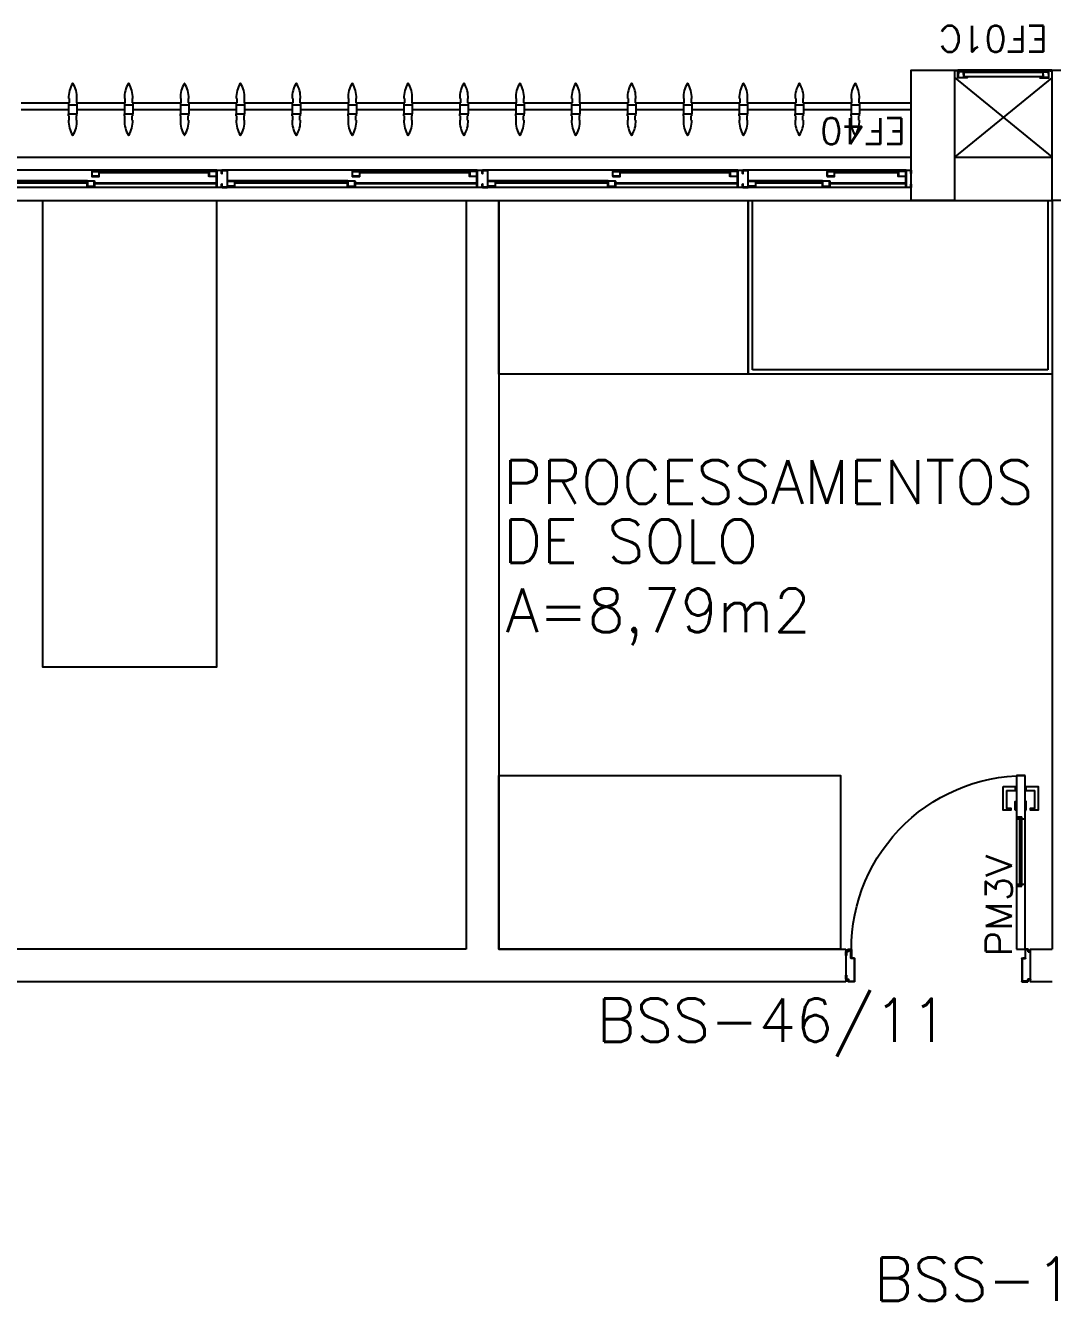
# Model space of a CAD drawing. Header units: millimetres. Extents: x 2046 to 2564, y 885 to 1120.
# Drawn here: x 2339.98 to 2344.71, y 932.57 to 938.51 of the extents above; entities that cross this region are included whole.
import ezdxf

# ---------------------------------------------------------------- set-up
doc = ezdxf.new("R2010")
doc.units = ezdxf.units.MM
doc.header["$LTSCALE"] = 10
for name, color, linetype in [('AR-ALV', 2, 'Continuous'), ('AR-BANCADAS', 1, 'Continuous'), ('AR-BRISES', 2, 'Continuous'), ('AR-ESQ', 1, 'Continuous'), ('AR-ESTC', 3, 'Continuous'), ('AR-PEITORIL', 1, 'Continuous'), ('AR-PORTA', 1, 'Continuous'), ('AR-SHAFT', 1, 'Continuous'), ('BC- VISTA', 1, 'Continuous'), ('BR-PAINEL', 1, 'Continuous'), ('BR-SUPORTE', 1, 'Continuous'), ('DT-ESQ-CHAPA DOBRADA-V', 2, 'Continuous'), ('DT-ESQ-PERFIL CADEIRA-C', 2, 'Continuous'), ('DT-ESQ-PERFIL CADEIRA-V', 1, 'Continuous'), ('DT-ESQ-PERFIL U-C', 2, 'Continuous'), ('DT-ESQ-PERFIL U-V', 1, 'Continuous'), ('DT-ESQ-VENEZIANA-C', 1, 'Continuous'), ('DT-ESQ-VENEZIANA-V', 1, 'Continuous'), ('DT-ESQ-VIDRO-C', 2, 'Continuous'), ('DT-TXTESQ', 2, 'Continuous'), ('DT-TXTMOD', 1, 'Continuous'), ('ENDEREÇO', 2, 'Continuous'), ('maçaneta', 1, 'Continuous'), ('mov', 1, 'Continuous'), ('PM-PERFIL U-C', 2, 'Continuous'), ('PM-TXT', 2, 'Continuous'), ('PM-VIDRO', 2, 'Continuous'), ('pm1', 2, 'Continuous'), ('pm2', 1, 'Continuous'), ('TEXTO', 2, 'Continuous'), ('Área', 2, 'Continuous')]:
    doc.layers.add(name, color=color, linetype=linetype)
doc.styles.add('S10', font='simplex.shx', dxfattribs={"height": 0.1})
doc.styles.add('S12', font='simplex.shx', dxfattribs={"width": 1.1, "height": 0.12})
doc.styles.add('UNB-100', font='simplex.shx', dxfattribs={"height": 0.2})
doc.styles.add('UNB1-100', font='simplex.shx', dxfattribs={"height": 0.2})

# ---------------------------------------------------------------- blocks, each defined once
blk = doc.blocks.new('EF40-P')
at = {"layer": 'DT-ESQ-CHAPA DOBRADA-V', "ltscale": 0.1}
for p, q in [((0.025, -0.077), (0.374, -0.077)), ((0.025, -0.08), (0.374, -0.08)), ((0.8, -0.077), (1.3615, -0.077)), ((0.8, -0.08), (1.3615, -0.08)), ((2, -0.077), (2.5615, -0.077)), ((2, -0.08), (2.5615, -0.08)), ((3.2, -0.077), (3.7615, -0.077)), ((3.2, -0.08), (3.7615, -0.08))]:
    blk.add_line(p, q, dxfattribs=at)
at = {"layer": 'DT-ESQ-PERFIL CADEIRA-C', "ltscale": 0.1}
for p, q in [((0.376, -0.0885), (0.4225, -0.0885)), ((0.75, -0.0885), (0.7015, -0.0885)), ((1.3635, -0.0885), (1.41, -0.0885)), ((1.95, -0.0885), (1.9015, -0.0885)), ((2.5635, -0.0885), (2.61, -0.0885)), ((3.15, -0.0885), (3.1015, -0.0885)), ((3.7635, -0.0885), (3.81, -0.0885)), ((0.025, -0.1335), (0.0735, -0.1335)), ((0.3855, -0.1335), (0.339, -0.1335)), ((0.8, -0.1335), (0.8485, -0.1335)), ((1.373, -0.1335), (1.3265, -0.1335)), ((2, -0.1335), (2.0485, -0.1335)), ((2.573, -0.1335), (2.5265, -0.1335)), ((3.2, -0.1335), (3.2485, -0.1335)), ((3.773, -0.1335), (3.7265, -0.1335))]:
    blk.add_line(p, q, dxfattribs=at)
for points in [[(0.0735, -0.135), (0.025, -0.135), (0.025, -0.1335), (0.06, -0.1335, -0.198912), (0.0589, -0.1331, -0.198913), (0.0585, -0.132), (0.0585, -0.112, 0.414214), (0.058, -0.1115), (0.025, -0.1115), (0.025, -0.11), (0.0585, -0.11, -0.414214), (0.06, -0.1115), (0.06, -0.1235), (0.06, -0.125), (0.06, -0.132), (0.0735, -0.132, -1)], [(0.339, -0.132, 1), (0.339, -0.135), (0.3855, -0.135, 0.414214), (0.3875, -0.133), (0.3875, -0.112, 0.414214), (0.3855, -0.11), (0.354, -0.11, 0.414214), (0.3525, -0.1115), (0.3525, -0.132)], [(0.3525, -0.1335, 0.198913), (0.3536, -0.1331, 0.198913), (0.354, -0.132), (0.354, -0.112, -0.414214), (0.3545, -0.1115), (0.3855, -0.1115, -0.414214), (0.386, -0.112), (0.386, -0.133, -0.414214), (0.3855, -0.1335)], [(0.4225, -0.087, -1), (0.4225, -0.09), (0.376, -0.09, -0.414214), (0.374, -0.088), (0.374, -0.067, -0.414214), (0.376, -0.065), (0.4075, -0.065, -0.414214), (0.409, -0.0665), (0.409, -0.087)], [(0.409, -0.0885, -0.198913), (0.4079, -0.0881, -0.198913), (0.4075, -0.087), (0.4075, -0.067, 0.414214), (0.407, -0.0665), (0.376, -0.0665, 0.414214), (0.3755, -0.067), (0.3755, -0.088, 0.414214), (0.376, -0.0885)], [(0.7015, -0.09), (0.75, -0.09), (0.75, -0.0885), (0.715, -0.0885, 0.198912), (0.7161, -0.0881, 0.198913), (0.7165, -0.087), (0.7165, -0.067, -0.414214), (0.717, -0.0665), (0.75, -0.0665), (0.75, -0.065), (0.7165, -0.065, 0.414214), (0.715, -0.0665), (0.715, -0.0785), (0.715, -0.08), (0.715, -0.087), (0.7015, -0.087, 1)], [(0.8485, -0.135), (0.8, -0.135), (0.8, -0.1335), (0.835, -0.1335, -0.198912), (0.8339, -0.1331, -0.198913), (0.8335, -0.132), (0.8335, -0.112, 0.414214), (0.833, -0.1115), (0.8, -0.1115), (0.8, -0.11), (0.8335, -0.11, -0.414214), (0.835, -0.1115), (0.835, -0.1235), (0.835, -0.125), (0.835, -0.132), (0.8485, -0.132, -1)], [(1.3265, -0.132, 1), (1.3265, -0.135), (1.373, -0.135, 0.414214), (1.375, -0.133), (1.375, -0.112, 0.414214), (1.373, -0.11), (1.3415, -0.11, 0.414214), (1.34, -0.1115), (1.34, -0.132)], [(1.34, -0.1335, 0.198913), (1.3411, -0.1331, 0.198913), (1.3415, -0.132), (1.3415, -0.112, -0.414214), (1.342, -0.1115), (1.373, -0.1115, -0.414214), (1.3735, -0.112), (1.3735, -0.133, -0.414214), (1.373, -0.1335)], [(1.41, -0.087, -1), (1.41, -0.09), (1.3635, -0.09, -0.414214), (1.3615, -0.088), (1.3615, -0.067, -0.414214), (1.3635, -0.065), (1.395, -0.065, -0.414214), (1.3965, -0.0665), (1.3965, -0.087)], [(1.3965, -0.0885, -0.198913), (1.3954, -0.0881, -0.198913), (1.395, -0.087), (1.395, -0.067, 0.414214), (1.3945, -0.0665), (1.3635, -0.0665, 0.414214), (1.363, -0.067), (1.363, -0.088, 0.414214), (1.3635, -0.0885)], [(1.9015, -0.09), (1.95, -0.09), (1.95, -0.0885), (1.915, -0.0885, 0.198912), (1.9161, -0.0881, 0.198913), (1.9165, -0.087), (1.9165, -0.067, -0.414214), (1.917, -0.0665), (1.95, -0.0665), (1.95, -0.065), (1.9165, -0.065, 0.414214), (1.915, -0.0665), (1.915, -0.0785), (1.915, -0.08), (1.915, -0.087), (1.9015, -0.087, 1)], [(2.0485, -0.135), (2, -0.135), (2, -0.1335), (2.035, -0.1335, -0.198912), (2.0339, -0.1331, -0.198913), (2.0335, -0.132), (2.0335, -0.112, 0.414214), (2.033, -0.1115), (2, -0.1115), (2, -0.11), (2.0335, -0.11, -0.414214), (2.035, -0.1115), (2.035, -0.1235), (2.035, -0.125), (2.035, -0.132), (2.0485, -0.132, -1)], [(2.5265, -0.132, 1), (2.5265, -0.135), (2.573, -0.135, 0.414214), (2.575, -0.133), (2.575, -0.112, 0.414214), (2.573, -0.11), (2.5415, -0.11, 0.414214), (2.54, -0.1115), (2.54, -0.132)], [(2.54, -0.1335, 0.198913), (2.5411, -0.1331, 0.198913), (2.5415, -0.132), (2.5415, -0.112, -0.414214), (2.542, -0.1115), (2.573, -0.1115, -0.414214), (2.5735, -0.112), (2.5735, -0.133, -0.414214), (2.573, -0.1335)], [(2.61, -0.087, -1), (2.61, -0.09), (2.5635, -0.09, -0.414214), (2.5615, -0.088), (2.5615, -0.067, -0.414214), (2.5635, -0.065), (2.595, -0.065, -0.414214), (2.5965, -0.0665), (2.5965, -0.087)], [(2.5965, -0.0885, -0.198913), (2.5954, -0.0881, -0.198913), (2.595, -0.087), (2.595, -0.067, 0.414214), (2.5945, -0.0665), (2.5635, -0.0665, 0.414214), (2.563, -0.067), (2.563, -0.088, 0.414214), (2.5635, -0.0885)], [(3.1015, -0.09), (3.15, -0.09), (3.15, -0.0885), (3.115, -0.0885, 0.198912), (3.1161, -0.0881, 0.198913), (3.1165, -0.087), (3.1165, -0.067, -0.414214), (3.117, -0.0665), (3.15, -0.0665), (3.15, -0.065), (3.1165, -0.065, 0.414214), (3.115, -0.0665), (3.115, -0.0785), (3.115, -0.08), (3.115, -0.087), (3.1015, -0.087, 1)], [(3.2485, -0.135), (3.2, -0.135), (3.2, -0.1335), (3.235, -0.1335, -0.198912), (3.2339, -0.1331, -0.198913), (3.2335, -0.132), (3.2335, -0.112, 0.414214), (3.233, -0.1115), (3.2, -0.1115), (3.2, -0.11), (3.2335, -0.11, -0.414214), (3.235, -0.1115), (3.235, -0.1235), (3.235, -0.125), (3.235, -0.132), (3.2485, -0.132, -1)], [(3.7265, -0.132, 1), (3.7265, -0.135), (3.773, -0.135, 0.414214), (3.775, -0.133), (3.775, -0.112, 0.414214), (3.773, -0.11), (3.7415, -0.11, 0.414214), (3.74, -0.1115), (3.74, -0.132)], [(3.74, -0.1335, 0.198913), (3.7411, -0.1331, 0.198913), (3.7415, -0.132), (3.7415, -0.112, -0.414214), (3.742, -0.1115), (3.773, -0.1115, -0.414214), (3.7735, -0.112), (3.7735, -0.133, -0.414214), (3.773, -0.1335)], [(3.81, -0.087, -1), (3.81, -0.09), (3.7635, -0.09, -0.414214), (3.7615, -0.088), (3.7615, -0.067, -0.414214), (3.7635, -0.065), (3.795, -0.065, -0.414214), (3.7965, -0.0665), (3.7965, -0.087)], [(3.7965, -0.0885, -0.198913), (3.7954, -0.0881, -0.198913), (3.795, -0.087), (3.795, -0.067, 0.414214), (3.7945, -0.0665), (3.7635, -0.0665, 0.414214), (3.763, -0.067), (3.763, -0.088, 0.414214), (3.7635, -0.0885)]]:
    blk.add_lwpolyline(points, format="xyb", close=True, dxfattribs=at)
at = {"layer": 'DT-ESQ-PERFIL CADEIRA-V', "ltscale": 0.1}
for p, q in [((0.4075, -0.09), (0.7015, -0.09)), ((1.395, -0.09), (1.9015, -0.09)), ((2.595, -0.09), (3.1015, -0.09)), ((3.795, -0.09), (4.3015, -0.09)), ((0.0735, -0.135), (0.339, -0.135)), ((0.8485, -0.135), (1.3265, -0.135)), ((2.0485, -0.135), (2.5265, -0.135)), ((3.2485, -0.135), (3.7265, -0.135))]:
    blk.add_line(p, q, dxfattribs=at)
at = {"layer": 'DT-ESQ-PERFIL U-C', "ltscale": 0.1}
for points in [[(0, -0.0615, -0.414214), (0.0015, -0.06), (0.0235, -0.06, -0.414214), (0.025, -0.0615), (0.025, -0.1385, -0.414214), (0.0235, -0.14), (0.0015, -0.14, -0.414214), (0, -0.1385), (0, -0.125), (0.0015, -0.125), (0.0015, -0.138, 0.414214), (0.002, -0.1385), (0.023, -0.1385, 0.414214), (0.0235, -0.138), (0.0235, -0.062, 0.414214), (0.023, -0.0615), (0.002, -0.0615, 0.414214), (0.0015, -0.062), (0.0015, -0.075), (0, -0.075)], [(0.775, -0.0615, 0.414214), (0.7735, -0.06), (0.7515, -0.06, 0.414214), (0.75, -0.0615), (0.75, -0.1385, 0.414214), (0.7515, -0.14), (0.7735, -0.14, 0.414214), (0.775, -0.1385), (0.775, -0.125), (0.7735, -0.125), (0.7735, -0.138, -0.414214), (0.773, -0.1385), (0.752, -0.1385, -0.414214), (0.7515, -0.138), (0.7515, -0.062, -0.414214), (0.752, -0.0615), (0.773, -0.0615, -0.414214), (0.7735, -0.062), (0.7735, -0.075), (0.775, -0.075)], [(0.775, -0.0615, -0.414214), (0.7765, -0.06), (0.7985, -0.06, -0.414214), (0.8, -0.0615), (0.8, -0.1385, -0.414214), (0.7985, -0.14), (0.7765, -0.14, -0.414214), (0.775, -0.1385), (0.775, -0.125), (0.7765, -0.125), (0.7765, -0.138, 0.414214), (0.777, -0.1385), (0.798, -0.1385, 0.414214), (0.7985, -0.138), (0.7985, -0.062, 0.414214), (0.798, -0.0615), (0.777, -0.0615, 0.414214), (0.7765, -0.062), (0.7765, -0.075), (0.775, -0.075)], [(1.975, -0.0615, 0.414214), (1.9735, -0.06), (1.9515, -0.06, 0.414214), (1.95, -0.0615), (1.95, -0.1385, 0.414214), (1.9515, -0.14), (1.9735, -0.14, 0.414214), (1.975, -0.1385), (1.975, -0.125), (1.9735, -0.125), (1.9735, -0.138, -0.414214), (1.973, -0.1385), (1.952, -0.1385, -0.414214), (1.9515, -0.138), (1.9515, -0.062, -0.414214), (1.952, -0.0615), (1.973, -0.0615, -0.414214), (1.9735, -0.062), (1.9735, -0.075), (1.975, -0.075)], [(1.975, -0.0615, -0.414214), (1.9765, -0.06), (1.9985, -0.06, -0.414214), (2, -0.0615), (2, -0.1385, -0.414214), (1.9985, -0.14), (1.9765, -0.14, -0.414214), (1.975, -0.1385), (1.975, -0.125), (1.9765, -0.125), (1.9765, -0.138, 0.414214), (1.977, -0.1385), (1.998, -0.1385, 0.414214), (1.9985, -0.138), (1.9985, -0.062, 0.414214), (1.998, -0.0615), (1.977, -0.0615, 0.414214), (1.9765, -0.062), (1.9765, -0.075), (1.975, -0.075)], [(3.175, -0.0615, 0.414214), (3.1735, -0.06), (3.1515, -0.06, 0.414214), (3.15, -0.0615), (3.15, -0.1385, 0.414214), (3.1515, -0.14), (3.1735, -0.14, 0.414214), (3.175, -0.1385), (3.175, -0.125), (3.1735, -0.125), (3.1735, -0.138, -0.414214), (3.173, -0.1385), (3.152, -0.1385, -0.414214), (3.1515, -0.138), (3.1515, -0.062, -0.414214), (3.152, -0.0615), (3.173, -0.0615, -0.414214), (3.1735, -0.062), (3.1735, -0.075), (3.175, -0.075)], [(3.175, -0.0615, -0.414214), (3.1765, -0.06), (3.1985, -0.06, -0.414214), (3.2, -0.0615), (3.2, -0.1385, -0.414214), (3.1985, -0.14), (3.1765, -0.14, -0.414214), (3.175, -0.1385), (3.175, -0.125), (3.1765, -0.125), (3.1765, -0.138, 0.414214), (3.177, -0.1385), (3.198, -0.1385, 0.414214), (3.1985, -0.138), (3.1985, -0.062, 0.414214), (3.198, -0.0615), (3.177, -0.0615, 0.414214), (3.1765, -0.062), (3.1765, -0.075), (3.175, -0.075)]]:
    blk.add_lwpolyline(points, format="xyb", close=True, dxfattribs=at)
at = {"layer": 'DT-ESQ-PERFIL U-V', "ltscale": 0.1}
for p, q in [((0.0235, -0.06), (0.7515, -0.06)), ((0.7985, -0.06), (1.9515, -0.06)), ((1.9985, -0.06), (3.1515, -0.06)), ((3.1985, -0.06), (4.3515, -0.06)), ((0.0235, -0.14), (0.7515, -0.14)), ((0.7985, -0.14), (1.9515, -0.14)), ((1.9985, -0.14), (3.1515, -0.14)), ((3.1985, -0.14), (4.3515, -0.14))]:
    blk.add_line(p, q, dxfattribs=at)
at = {"layer": 'DT-ESQ-VIDRO-C', "ltscale": 0.1}
for points in [[(0.7125, -0.085), (0.7125, -0.082), (0.4115, -0.082), (0.4115, -0.085)], [(1.9125, -0.085), (1.9125, -0.082), (1.399, -0.082), (1.399, -0.085)], [(3.1125, -0.085), (3.1125, -0.082), (2.599, -0.082), (2.599, -0.085)], [(4.3125, -0.085), (4.3125, -0.082), (3.799, -0.082), (3.799, -0.085)], [(0.063, -0.13), (0.063, -0.127), (0.3495, -0.127), (0.3495, -0.13)], [(0.838, -0.13), (0.838, -0.127), (1.337, -0.127), (1.337, -0.13)], [(2.038, -0.13), (2.038, -0.127), (2.537, -0.127), (2.537, -0.13)], [(3.238, -0.13), (3.238, -0.127), (3.737, -0.127), (3.737, -0.13)]]:
    blk.add_lwpolyline(points, close=True, dxfattribs=at)
at = {"layer": 'DT-TXTESQ', "ltscale": 0.1, "style": 'S12'}
blk.add_text('EF40', height=0.12, dxfattribs=at).set_placement((0.0235, -0.38))
at = {"layer": 'DT-TXTMOD', "ltscale": 0.1, "style": 'S10', "flags": 3}
for tag, p in [('M01', (0.025, -0.28)), ('M02', (0.3253, -0.28)), ('M03', (0.627, -0.28)), ('M04', (0.9288, -0.28)), ('M05', (1.2306, -0.28)), ('M06', (1.5323, -0.28)), ('M07', (1.8341, -0.28)), ('M08', (2.1359, -0.28)), ('M09', (2.4376, -0.28)), ('M10', (2.7394, -0.28)), ('M11', (3.0412, -0.28)), ('M12', (3.3429, -0.28)), ('M13', (3.6447, -0.28)), ('M14', (3.9464, -0.28)), ('M15', (4.2482, -0.28)), ('M16', (4.55, -0.28)), ('M17', (4.8517, -0.28))]:
    blk.add_attdef(tag, p, '', height=0.1, dxfattribs=at)
blk = doc.blocks.new('BR-MODULO8')
at = {"layer": 'BR-PAINEL'}
for p, q in [((-3.8817, 0.27), (-3.8792, 0.27)), ((-3.8817, 0.25), (-3.8817, 0.24)), ((-3.8817, 0.25), (-3.8792, 0.25)), ((-3.8817, 0.24), (-3.8433, 0.24)), ((-3.8817, 0.24), (-3.8817, 0.2)), ((-3.8792, 0.27), (-3.8792, 0.25)), ((-3.8458, 0.27), (-3.8458, 0.25)), ((-3.8433, 0.27), (-3.8458, 0.27)), ((-3.8433, 0.25), (-3.8458, 0.25)), ((-3.8433, 0.25), (-3.8433, 0.24)), ((-3.8433, 0.24), (-3.8433, 0.2)), ((-3.6242, 0.27), (-3.6217, 0.27)), ((-3.6242, 0.25), (-3.6242, 0.24)), ((-3.6242, 0.25), (-3.6217, 0.25)), ((-3.6242, 0.24), (-3.5858, 0.24)), ((-3.6242, 0.24), (-3.6242, 0.2)), ((-3.6217, 0.27), (-3.6217, 0.25)), ((-3.5883, 0.27), (-3.5883, 0.25)), ((-3.5858, 0.27), (-3.5883, 0.27)), ((-3.5858, 0.25), (-3.5883, 0.25)), ((-3.5858, 0.25), (-3.5858, 0.24)), ((-3.5858, 0.24), (-3.5858, 0.2)), ((-3.3667, 0.27), (-3.3642, 0.27)), ((-3.3667, 0.25), (-3.3667, 0.24)), ((-3.3667, 0.25), (-3.3642, 0.25)), ((-3.3667, 0.24), (-3.3283, 0.24)), ((-3.3667, 0.24), (-3.3667, 0.2)), ((-3.3642, 0.27), (-3.3642, 0.25)), ((-3.3308, 0.27), (-3.3308, 0.25)), ((-3.3283, 0.27), (-3.3308, 0.27)), ((-3.3283, 0.25), (-3.3308, 0.25)), ((-3.3283, 0.25), (-3.3283, 0.24)), ((-3.3283, 0.24), (-3.3283, 0.2)), ((-3.1092, 0.27), (-3.1067, 0.27)), ((-3.1092, 0.25), (-3.1092, 0.24)), ((-3.1092, 0.25), (-3.1067, 0.25)), ((-3.1092, 0.24), (-3.0708, 0.24)), ((-3.1092, 0.24), (-3.1092, 0.2)), ((-3.1067, 0.27), (-3.1067, 0.25)), ((-3.0733, 0.27), (-3.0733, 0.25)), ((-3.0708, 0.27), (-3.0733, 0.27)), ((-3.0708, 0.25), (-3.0733, 0.25)), ((-3.0708, 0.25), (-3.0708, 0.24)), ((-3.0708, 0.24), (-3.0708, 0.2)), ((-2.8517, 0.27), (-2.8492, 0.27)), ((-2.8517, 0.25), (-2.8517, 0.24)), ((-2.8517, 0.25), (-2.8492, 0.25)), ((-2.8517, 0.24), (-2.8133, 0.24)), ((-2.8517, 0.24), (-2.8517, 0.2)), ((-2.8492, 0.27), (-2.8492, 0.25)), ((-2.8158, 0.27), (-2.8158, 0.25)), ((-2.8133, 0.27), (-2.8158, 0.27)), ((-2.8133, 0.25), (-2.8158, 0.25)), ((-2.8133, 0.25), (-2.8133, 0.24)), ((-2.8133, 0.24), (-2.8133, 0.2)), ((-2.5942, 0.27), (-2.5917, 0.27)), ((-2.5942, 0.25), (-2.5942, 0.24)), ((-2.5942, 0.25), (-2.5917, 0.25)), ((-2.5942, 0.24), (-2.5558, 0.24)), ((-2.5942, 0.24), (-2.5942, 0.2)), ((-2.5917, 0.27), (-2.5917, 0.25)), ((-2.5583, 0.27), (-2.5583, 0.25)), ((-2.5558, 0.27), (-2.5583, 0.27)), ((-2.5558, 0.25), (-2.5583, 0.25)), ((-2.5558, 0.25), (-2.5558, 0.24)), ((-2.5558, 0.24), (-2.5558, 0.2)), ((-2.3367, 0.27), (-2.3342, 0.27)), ((-2.3367, 0.25), (-2.3367, 0.24)), ((-2.3367, 0.25), (-2.3342, 0.25)), ((-2.3367, 0.24), (-2.2983, 0.24)), ((-2.3367, 0.24), (-2.3367, 0.2)), ((-2.3342, 0.27), (-2.3342, 0.25)), ((-2.3008, 0.27), (-2.3008, 0.25)), ((-2.2983, 0.27), (-2.3008, 0.27)), ((-2.2983, 0.25), (-2.3008, 0.25)), ((-2.2983, 0.25), (-2.2983, 0.24)), ((-2.2983, 0.24), (-2.2983, 0.2)), ((-2.0792, 0.27), (-2.0767, 0.27)), ((-2.0792, 0.25), (-2.0792, 0.24)), ((-2.0792, 0.25), (-2.0767, 0.25)), ((-2.0792, 0.24), (-2.0408, 0.24)), ((-2.0792, 0.24), (-2.0792, 0.2)), ((-2.0767, 0.27), (-2.0767, 0.25)), ((-2.0433, 0.27), (-2.0433, 0.25)), ((-2.0408, 0.27), (-2.0433, 0.27)), ((-2.0408, 0.25), (-2.0433, 0.25)), ((-2.0408, 0.25), (-2.0408, 0.24)), ((-2.0408, 0.24), (-2.0408, 0.2)), ((-1.8217, 0.27), (-1.8192, 0.27)), ((-1.8217, 0.25), (-1.8217, 0.24)), ((-1.8217, 0.25), (-1.8192, 0.25)), ((-1.8217, 0.24), (-1.7833, 0.24)), ((-1.8217, 0.24), (-1.8217, 0.2)), ((-1.8192, 0.27), (-1.8192, 0.25)), ((-1.7858, 0.27), (-1.7858, 0.25)), ((-1.7833, 0.27), (-1.7858, 0.27)), ((-1.7833, 0.25), (-1.7858, 0.25)), ((-1.7833, 0.25), (-1.7833, 0.24)), ((-1.7833, 0.24), (-1.7833, 0.2)), ((-1.5642, 0.27), (-1.5617, 0.27)), ((-1.5642, 0.25), (-1.5642, 0.24)), ((-1.5642, 0.25), (-1.5617, 0.25)), ((-1.5642, 0.24), (-1.5258, 0.24)), ((-1.5642, 0.24), (-1.5642, 0.2)), ((-1.5617, 0.27), (-1.5617, 0.25)), ((-1.5283, 0.27), (-1.5283, 0.25)), ((-1.5258, 0.27), (-1.5283, 0.27)), ((-1.5258, 0.25), (-1.5283, 0.25)), ((-1.5258, 0.25), (-1.5258, 0.24)), ((-1.5258, 0.24), (-1.5258, 0.2)), ((-1.3067, 0.27), (-1.3042, 0.27)), ((-1.3067, 0.25), (-1.3067, 0.24)), ((-1.3067, 0.25), (-1.3042, 0.25)), ((-1.3067, 0.24), (-1.2683, 0.24)), ((-1.3067, 0.24), (-1.3067, 0.2)), ((-1.3042, 0.27), (-1.3042, 0.25)), ((-1.2708, 0.27), (-1.2708, 0.25)), ((-1.2683, 0.27), (-1.2708, 0.27)), ((-1.2683, 0.25), (-1.2708, 0.25)), ((-1.2683, 0.25), (-1.2683, 0.24)), ((-1.2683, 0.24), (-1.2683, 0.2)), ((-1.0492, 0.27), (-1.0467, 0.27)), ((-1.0492, 0.25), (-1.0492, 0.24)), ((-1.0492, 0.25), (-1.0467, 0.25)), ((-1.0492, 0.24), (-1.0108, 0.24)), ((-1.0492, 0.24), (-1.0492, 0.2)), ((-1.0467, 0.27), (-1.0467, 0.25)), ((-1.0133, 0.27), (-1.0133, 0.25)), ((-1.0108, 0.27), (-1.0133, 0.27)), ((-1.0108, 0.25), (-1.0133, 0.25)), ((-1.0108, 0.25), (-1.0108, 0.24)), ((-1.0108, 0.24), (-1.0108, 0.2)), ((-0.7917, 0.27), (-0.7892, 0.27)), ((-0.7917, 0.25), (-0.7917, 0.24)), ((-0.7917, 0.25), (-0.7892, 0.25)), ((-0.7917, 0.24), (-0.7533, 0.24)), ((-0.7917, 0.24), (-0.7917, 0.2)), ((-0.7892, 0.27), (-0.7892, 0.25)), ((-0.7558, 0.27), (-0.7558, 0.25)), ((-0.7533, 0.27), (-0.7558, 0.27)), ((-0.7533, 0.25), (-0.7558, 0.25)), ((-0.7533, 0.25), (-0.7533, 0.24)), ((-0.7533, 0.24), (-0.7533, 0.2)), ((-0.5342, 0.27), (-0.5317, 0.27)), ((-0.5342, 0.25), (-0.5317, 0.25)), ((-0.5342, 0.25), (-0.5342, 0.24)), ((-0.5342, 0.24), (-0.5342, 0.2)), ((-0.5342, 0.24), (-0.4958, 0.24)), ((-0.5317, 0.27), (-0.5317, 0.25)), ((-0.4958, 0.27), (-0.4983, 0.27)), ((-0.4983, 0.27), (-0.4983, 0.25)), ((-0.4958, 0.25), (-0.4983, 0.25)), ((-0.4958, 0.25), (-0.4958, 0.24)), ((-0.4958, 0.24), (-0.4958, 0.2)), ((-0.2767, 0.27), (-0.2742, 0.27)), ((-0.2767, 0.25), (-0.2767, 0.24)), ((-0.2767, 0.25), (-0.2742, 0.25)), ((-0.2767, 0.24), (-0.2383, 0.24)), ((-0.2767, 0.24), (-0.2767, 0.2)), ((-0.2742, 0.27), (-0.2742, 0.25)), ((-0.2408, 0.27), (-0.2408, 0.25)), ((-0.2383, 0.27), (-0.2408, 0.27)), ((-0.2383, 0.25), (-0.2408, 0.25)), ((-0.2383, 0.25), (-0.2383, 0.24)), ((-0.2383, 0.24), (-0.2383, 0.2)), ((-3.8817, 0.2), (-3.8433, 0.2)), ((-3.8817, 0.19), (-3.8817, 0.2)), ((-3.8817, 0.19), (-3.8792, 0.19)), ((-3.8792, 0.17), (-3.8792, 0.19)), ((-3.8433, 0.19), (-3.8458, 0.19)), ((-3.8458, 0.17), (-3.8458, 0.19)), ((-3.8433, 0.19), (-3.8433, 0.2)), ((-3.6242, 0.2), (-3.5858, 0.2)), ((-3.6242, 0.19), (-3.6242, 0.2)), ((-3.6242, 0.19), (-3.6217, 0.19)), ((-3.6217, 0.17), (-3.6217, 0.19)), ((-3.5858, 0.19), (-3.5883, 0.19)), ((-3.5883, 0.17), (-3.5883, 0.19)), ((-3.5858, 0.19), (-3.5858, 0.2)), ((-3.3667, 0.2), (-3.3283, 0.2)), ((-3.3667, 0.19), (-3.3667, 0.2)), ((-3.3667, 0.19), (-3.3642, 0.19)), ((-3.3642, 0.17), (-3.3642, 0.19)), ((-3.3283, 0.19), (-3.3308, 0.19)), ((-3.3308, 0.17), (-3.3308, 0.19)), ((-3.3283, 0.19), (-3.3283, 0.2)), ((-3.1092, 0.2), (-3.0708, 0.2)), ((-3.1092, 0.19), (-3.1092, 0.2)), ((-3.1092, 0.19), (-3.1067, 0.19)), ((-3.1067, 0.17), (-3.1067, 0.19)), ((-3.0708, 0.19), (-3.0733, 0.19)), ((-3.0733, 0.17), (-3.0733, 0.19)), ((-3.0708, 0.19), (-3.0708, 0.2)), ((-2.8517, 0.2), (-2.8133, 0.2)), ((-2.8517, 0.19), (-2.8517, 0.2)), ((-2.8517, 0.19), (-2.8492, 0.19)), ((-2.8492, 0.17), (-2.8492, 0.19)), ((-2.8133, 0.19), (-2.8158, 0.19)), ((-2.8158, 0.17), (-2.8158, 0.19)), ((-2.8133, 0.19), (-2.8133, 0.2)), ((-2.5942, 0.2), (-2.5558, 0.2)), ((-2.5942, 0.19), (-2.5942, 0.2)), ((-2.5942, 0.19), (-2.5917, 0.19)), ((-2.5917, 0.17), (-2.5917, 0.19)), ((-2.5558, 0.19), (-2.5583, 0.19)), ((-2.5583, 0.17), (-2.5583, 0.19)), ((-2.5558, 0.19), (-2.5558, 0.2)), ((-2.3367, 0.2), (-2.2983, 0.2)), ((-2.3367, 0.19), (-2.3367, 0.2)), ((-2.3367, 0.19), (-2.3342, 0.19)), ((-2.3342, 0.17), (-2.3342, 0.19)), ((-2.2983, 0.19), (-2.3008, 0.19)), ((-2.3008, 0.17), (-2.3008, 0.19)), ((-2.2983, 0.19), (-2.2983, 0.2)), ((-2.0792, 0.2), (-2.0408, 0.2)), ((-2.0792, 0.19), (-2.0792, 0.2)), ((-2.0792, 0.19), (-2.0767, 0.19)), ((-2.0767, 0.17), (-2.0767, 0.19)), ((-2.0408, 0.19), (-2.0433, 0.19)), ((-2.0433, 0.17), (-2.0433, 0.19)), ((-2.0408, 0.19), (-2.0408, 0.2)), ((-1.8217, 0.2), (-1.7833, 0.2)), ((-1.8217, 0.19), (-1.8217, 0.2)), ((-1.8217, 0.19), (-1.8192, 0.19)), ((-1.8192, 0.17), (-1.8192, 0.19)), ((-1.7833, 0.19), (-1.7858, 0.19)), ((-1.7858, 0.17), (-1.7858, 0.19)), ((-1.7833, 0.19), (-1.7833, 0.2)), ((-1.5642, 0.2), (-1.5258, 0.2)), ((-1.5642, 0.19), (-1.5642, 0.2)), ((-1.5642, 0.19), (-1.5617, 0.19)), ((-1.5617, 0.17), (-1.5617, 0.19)), ((-1.5258, 0.19), (-1.5283, 0.19)), ((-1.5283, 0.17), (-1.5283, 0.19)), ((-1.5258, 0.19), (-1.5258, 0.2)), ((-1.3067, 0.2), (-1.2683, 0.2)), ((-1.3067, 0.19), (-1.3067, 0.2)), ((-1.3067, 0.19), (-1.3042, 0.19)), ((-1.3042, 0.17), (-1.3042, 0.19)), ((-1.2683, 0.19), (-1.2708, 0.19)), ((-1.2708, 0.17), (-1.2708, 0.19)), ((-1.2683, 0.19), (-1.2683, 0.2)), ((-1.0492, 0.2), (-1.0108, 0.2)), ((-1.0492, 0.19), (-1.0492, 0.2)), ((-1.0492, 0.19), (-1.0467, 0.19)), ((-1.0467, 0.17), (-1.0467, 0.19)), ((-1.0108, 0.19), (-1.0133, 0.19)), ((-1.0133, 0.17), (-1.0133, 0.19)), ((-1.0108, 0.19), (-1.0108, 0.2)), ((-0.7917, 0.2), (-0.7533, 0.2)), ((-0.7917, 0.19), (-0.7917, 0.2)), ((-0.7917, 0.19), (-0.7892, 0.19)), ((-0.7892, 0.17), (-0.7892, 0.19)), ((-0.7533, 0.19), (-0.7558, 0.19)), ((-0.7558, 0.17), (-0.7558, 0.19)), ((-0.7533, 0.19), (-0.7533, 0.2)), ((-0.5342, 0.19), (-0.5342, 0.2)), ((-0.5342, 0.2), (-0.4958, 0.2)), ((-0.5342, 0.19), (-0.5317, 0.19)), ((-0.5317, 0.17), (-0.5317, 0.19)), ((-0.4983, 0.17), (-0.4983, 0.19)), ((-0.4958, 0.19), (-0.4983, 0.19)), ((-0.4958, 0.19), (-0.4958, 0.2)), ((-0.2767, 0.2), (-0.2383, 0.2)), ((-0.2767, 0.19), (-0.2767, 0.2)), ((-0.2767, 0.19), (-0.2742, 0.19)), ((-0.2742, 0.17), (-0.2742, 0.19)), ((-0.2383, 0.19), (-0.2408, 0.19)), ((-0.2408, 0.17), (-0.2408, 0.19)), ((-0.2383, 0.19), (-0.2383, 0.2)), ((-3.8817, 0.17), (-3.8792, 0.17)), ((-3.8433, 0.17), (-3.8458, 0.17)), ((-3.6242, 0.17), (-3.6217, 0.17)), ((-3.5858, 0.17), (-3.5883, 0.17)), ((-3.3667, 0.17), (-3.3642, 0.17)), ((-3.3283, 0.17), (-3.3308, 0.17)), ((-3.1092, 0.17), (-3.1067, 0.17)), ((-3.0708, 0.17), (-3.0733, 0.17)), ((-2.8517, 0.17), (-2.8492, 0.17)), ((-2.8133, 0.17), (-2.8158, 0.17)), ((-2.5942, 0.17), (-2.5917, 0.17)), ((-2.5558, 0.17), (-2.5583, 0.17)), ((-2.3367, 0.17), (-2.3342, 0.17)), ((-2.2983, 0.17), (-2.3008, 0.17)), ((-2.0792, 0.17), (-2.0767, 0.17)), ((-2.0408, 0.17), (-2.0433, 0.17)), ((-1.8217, 0.17), (-1.8192, 0.17)), ((-1.7833, 0.17), (-1.7858, 0.17)), ((-1.5642, 0.17), (-1.5617, 0.17)), ((-1.5258, 0.17), (-1.5283, 0.17)), ((-1.3067, 0.17), (-1.3042, 0.17)), ((-1.2683, 0.17), (-1.2708, 0.17)), ((-1.0492, 0.17), (-1.0467, 0.17)), ((-1.0108, 0.17), (-1.0133, 0.17)), ((-0.7917, 0.17), (-0.7892, 0.17)), ((-0.7533, 0.17), (-0.7558, 0.17)), ((-0.5342, 0.17), (-0.5317, 0.17)), ((-0.4958, 0.17), (-0.4983, 0.17)), ((-0.2767, 0.17), (-0.2742, 0.17)), ((-0.2383, 0.17), (-0.2408, 0.17))]:
    blk.add_line(p, q, dxfattribs=at)
for centre, radius, start, end in [((-3.7567, 0.2739), 0.1251, 148.47206, 181.77204), ((-3.8625, 0.3387), 0.001, 37.1012, 142.8988), ((-3.9683, 0.2739), 0.1251, 358.22796, 31.52794), ((-3.4992, 0.2739), 0.1251, 148.47206, 181.77204), ((-3.605, 0.3387), 0.001, 37.1012, 142.8988), ((-3.7108, 0.2739), 0.1251, 358.22796, 31.52794), ((-3.2417, 0.2739), 0.1251, 148.47206, 181.77204), ((-3.3475, 0.3387), 0.001, 37.1012, 142.8988), ((-3.4533, 0.2739), 0.1251, 358.22796, 31.52794), ((-2.9842, 0.2739), 0.1251, 148.47206, 181.77204), ((-3.09, 0.3387), 0.001, 37.1012, 142.8988), ((-3.1958, 0.2739), 0.1251, 358.22796, 31.52794), ((-2.7267, 0.2739), 0.1251, 148.47206, 181.77204), ((-2.8325, 0.3387), 0.001, 37.1012, 142.8988), ((-2.9383, 0.2739), 0.1251, 358.22796, 31.52794), ((-2.4692, 0.2739), 0.1251, 148.47206, 181.77204), ((-2.575, 0.3387), 0.001, 37.1012, 142.8988), ((-2.6808, 0.2739), 0.1251, 358.22796, 31.52794), ((-2.2117, 0.2739), 0.1251, 148.47206, 181.77204), ((-2.3175, 0.3387), 0.001, 37.1012, 142.8988), ((-2.4233, 0.2739), 0.1251, 358.22796, 31.52794), ((-1.9542, 0.2739), 0.1251, 148.47206, 181.77204), ((-2.06, 0.3387), 0.001, 37.1012, 142.8988), ((-2.1658, 0.2739), 0.1251, 358.22796, 31.52794), ((-1.6967, 0.2739), 0.1251, 148.47206, 181.77204), ((-1.8025, 0.3387), 0.001, 37.1012, 142.8988), ((-1.9083, 0.2739), 0.1251, 358.22796, 31.52794), ((-1.4392, 0.2739), 0.1251, 148.47206, 181.77204), ((-1.545, 0.3387), 0.001, 37.1012, 142.8988), ((-1.6508, 0.2739), 0.1251, 358.22796, 31.52794), ((-1.1817, 0.2739), 0.1251, 148.47206, 181.77204), ((-1.2875, 0.3387), 0.001, 37.1012, 142.8988), ((-1.3933, 0.2739), 0.1251, 358.22796, 31.52794), ((-0.9242, 0.2739), 0.1251, 148.47206, 181.77204), ((-1.03, 0.3387), 0.001, 37.1012, 142.8988), ((-1.1358, 0.2739), 0.1251, 358.22796, 31.52794), ((-0.6667, 0.2739), 0.1251, 148.47206, 181.77204), ((-0.7725, 0.3387), 0.001, 37.1012, 142.8988), ((-0.8783, 0.2739), 0.1251, 358.22796, 31.52794), ((-0.4092, 0.2739), 0.1251, 148.47206, 181.77204), ((-0.515, 0.3387), 0.001, 37.1012, 142.8988), ((-0.6208, 0.2739), 0.1251, 358.22796, 31.52794), ((-0.1517, 0.2739), 0.1251, 148.47206, 181.77204), ((-0.2575, 0.3387), 0.001, 37.1012, 142.8988), ((-0.3633, 0.2739), 0.1251, 358.22796, 31.52794), ((-3.7567, 0.1661), 0.1251, 178.22796, 211.52794), ((-3.9683, 0.1661), 0.1251, 328.47206, 1.77204), ((-3.4992, 0.1661), 0.1251, 178.22796, 211.52794), ((-3.7108, 0.1661), 0.1251, 328.47206, 1.77204), ((-3.2417, 0.1661), 0.1251, 178.22796, 211.52794), ((-3.4533, 0.1661), 0.1251, 328.47206, 1.77204), ((-2.9842, 0.1661), 0.1251, 178.22796, 211.52794), ((-3.1958, 0.1661), 0.1251, 328.47206, 1.77204), ((-2.7267, 0.1661), 0.1251, 178.22796, 211.52794), ((-2.9383, 0.1661), 0.1251, 328.47206, 1.77204), ((-2.4692, 0.1661), 0.1251, 178.22796, 211.52794), ((-2.6808, 0.1661), 0.1251, 328.47206, 1.77204), ((-2.2117, 0.1661), 0.1251, 178.22796, 211.52794), ((-2.4233, 0.1661), 0.1251, 328.47206, 1.77204), ((-1.9542, 0.1661), 0.1251, 178.22796, 211.52794), ((-2.1658, 0.1661), 0.1251, 328.47206, 1.77204), ((-1.6967, 0.1661), 0.1251, 178.22796, 211.52794), ((-1.9083, 0.1661), 0.1251, 328.47206, 1.77204), ((-1.4392, 0.1661), 0.1251, 178.22796, 211.52794), ((-1.6508, 0.1661), 0.1251, 328.47206, 1.77204), ((-1.1817, 0.1661), 0.1251, 178.22796, 211.52794), ((-1.3933, 0.1661), 0.1251, 328.47206, 1.77204), ((-0.9242, 0.1661), 0.1251, 178.22796, 211.52794), ((-1.1358, 0.1661), 0.1251, 328.47206, 1.77204), ((-0.6667, 0.1661), 0.1251, 178.22796, 211.52794), ((-0.8783, 0.1661), 0.1251, 328.47206, 1.77204), ((-0.4092, 0.1661), 0.1251, 178.22796, 211.52794), ((-0.6208, 0.1661), 0.1251, 328.47206, 1.77204), ((-0.1517, 0.1661), 0.1251, 178.22796, 211.52794), ((-0.3633, 0.1661), 0.1251, 328.47206, 1.77204), ((-3.8625, 0.1013), 0.001, 217.1012, 322.8988), ((-3.605, 0.1013), 0.001, 217.1012, 322.8988), ((-3.3475, 0.1013), 0.001, 217.1012, 322.8988), ((-3.09, 0.1013), 0.001, 217.1012, 322.8988), ((-2.8325, 0.1013), 0.001, 217.1012, 322.8988), ((-2.575, 0.1013), 0.001, 217.1012, 322.8988), ((-2.3175, 0.1013), 0.001, 217.1012, 322.8988), ((-2.06, 0.1013), 0.001, 217.1012, 322.8988), ((-1.8025, 0.1013), 0.001, 217.1012, 322.8988), ((-1.545, 0.1013), 0.001, 217.1012, 322.8988), ((-1.2875, 0.1013), 0.001, 217.1012, 322.8988), ((-1.03, 0.1013), 0.001, 217.1012, 322.8988), ((-0.7725, 0.1013), 0.001, 217.1012, 322.8988), ((-0.515, 0.1013), 0.001, 217.1012, 322.8988), ((-0.2575, 0.1013), 0.001, 217.1012, 322.8988)]:
    blk.add_arc(centre, radius, start, end, dxfattribs=at)
at = {"layer": 'BR-SUPORTE'}
for p, q in [((-4.1008, 0.25), (-3.8792, 0.25)), ((-3.8433, 0.25), (-3.6217, 0.25)), ((-3.5858, 0.25), (-3.3642, 0.25)), ((-3.3283, 0.25), (-3.1067, 0.25)), ((-3.0708, 0.25), (-2.8492, 0.25)), ((-2.8133, 0.25), (-2.5917, 0.25)), ((-2.5558, 0.25), (-2.3342, 0.25)), ((-2.2983, 0.25), (-2.0767, 0.25)), ((-2.0408, 0.25), (-1.8192, 0.25)), ((-1.7833, 0.25), (-1.5617, 0.25)), ((-1.5258, 0.25), (-1.3042, 0.25)), ((-1.2683, 0.25), (-1.0467, 0.25)), ((-1.0108, 0.25), (-0.7892, 0.25)), ((-0.7533, 0.25), (-0.5317, 0.25)), ((-0.4958, 0.25), (-0.2742, 0.25)), ((-0.2383, 0.25), (0, 0.25)), ((-4.1008, 0.22), (-3.8817, 0.22)), ((-3.8433, 0.22), (-3.6242, 0.22)), ((-3.5858, 0.22), (-3.3667, 0.22)), ((-3.3283, 0.22), (-3.1092, 0.22)), ((-3.0708, 0.22), (-2.8517, 0.22)), ((-2.8133, 0.22), (-2.5942, 0.22)), ((-2.5558, 0.22), (-2.3367, 0.22)), ((-2.2983, 0.22), (-2.0792, 0.22)), ((-2.0408, 0.22), (-1.8217, 0.22)), ((-1.7833, 0.22), (-1.5642, 0.22)), ((-1.5258, 0.22), (-1.3067, 0.22)), ((-1.2683, 0.22), (-1.0492, 0.22)), ((-1.0108, 0.22), (-0.7917, 0.22)), ((-0.7533, 0.22), (-0.5342, 0.22)), ((-0.4958, 0.22), (-0.2767, 0.22)), ((-0.2383, 0.22), (0, 0.22))]:
    blk.add_line(p, q, dxfattribs=at)
blk = doc.blocks.new('PM3V')
at = {"layer": 'maçaneta'}
for points in [[(0.02, 0.9), (-0.035, 0.9), (-0.035, 0.79), (0, 0.79), (0, 0.8), (-0.02, 0.8), (-0.02, 0.8785, -0.414214), (-0.0185, 0.88), (0.02, 0.88)], [(0.125, 0.9), (0.07, 0.9), (0.07, 0.88), (0.1085, 0.88, -0.414214), (0.11, 0.8785), (0.11, 0.8), (0.09, 0.8), (0.09, 0.79), (0.125, 0.79)]]:
    blk.add_lwpolyline(points, format="xyb", close=True, dxfattribs=at)
for points in [[(0.02, 0.79), (0.02, 0.83), (0.025, 0.83), (0.025, 0.79)], [(0.07, 0.79), (0.07, 0.83), (0.065, 0.83), (0.065, 0.79)]]:
    blk.add_lwpolyline(points, close=True, dxfattribs=at)
at = {"layer": 'mov'}
blk.add_arc((0.025, 0.15), 0.8, 356.84716, 90, dxfattribs=at)
at = {"layer": 'PM-PERFIL U-C'}
for p, q in [((0, 0.12), (0, 0.1385)), ((0.002, 0.12), (0, 0.12)), ((0.0015, 0.14), (0.01, 0.14)), ((0.002, 0.138), (0.002, 0.12)), ((0.0105, 0.138), (0.002, 0.138)), ((0.01, 0.14), (0.01, 0.1485)), ((0.0115, 0.15), (0.0235, 0.15)), ((0.012, 0.148), (0.012, 0.1395)), ((0.023, 0.148), (0.012, 0.148)), ((0.023, 0.1085), (0.023, 0.148)), ((0.025, 0.1485), (0.025, 0.109)), ((0.825, 0.1485), (0.825, 0.109)), ((0.8385, 0.15), (0.8265, 0.15)), ((0.827, 0.148), (0.838, 0.148)), ((0.827, 0.1085), (0.827, 0.148)), ((0.838, 0.148), (0.838, 0.1395)), ((0.8395, 0.138), (0.848, 0.138)), ((0.84, 0.14), (0.84, 0.1485)), ((0.8485, 0.14), (0.84, 0.14)), ((0.848, 0.138), (0.848, 0.12)), ((0.848, 0.12), (0.85, 0.12)), ((0.85, 0.12), (0.85, 0.1385)), ((0.038, 0.107), (0.0245, 0.107)), ((0.0385, 0.109), (0.025, 0.109)), ((0.038, 0.107), (0.038, 0.002)), ((0.04, 0.1075), (0.04, 0.0015)), ((0.81, 0.1075), (0.81, 0.0015)), ((0.8115, 0.109), (0.825, 0.109)), ((0.812, 0.107), (0.8255, 0.107)), ((0.812, 0.107), (0.812, 0.002)), ((0, 0.03), (0.002, 0.03)), ((0, 0.0115), (0, 0.03)), ((0.01, 0.01), (0.0015, 0.01)), ((0.002, 0.03), (0.002, 0.012)), ((0.002, 0.012), (0.0105, 0.012)), ((0.01, 0.0015), (0.01, 0.01)), ((0.0385, 0), (0.0115, 0)), ((0.012, 0.0105), (0.012, 0.002)), ((0.012, 0.002), (0.038, 0.002)), ((0.8115, 0), (0.8385, 0)), ((0.838, 0.002), (0.812, 0.002)), ((0.838, 0.0105), (0.838, 0.002)), ((0.848, 0.012), (0.8395, 0.012)), ((0.84, 0.0015), (0.84, 0.01)), ((0.84, 0.01), (0.8485, 0.01)), ((0.85, 0.03), (0.848, 0.03)), ((0.848, 0.03), (0.848, 0.012)), ((0.85, 0.0115), (0.85, 0.03))]:
    blk.add_line(p, q, dxfattribs=at)
for centre, start, end in [((0.0015, 0.1385), 90, 180), ((0.0115, 0.1485), 90, 180), ((0.0105, 0.1395), 270, 0), ((0.0235, 0.1485), 360, 90), ((0.8265, 0.1485), 90, 180), ((0.8395, 0.1395), 180, 270), ((0.8385, 0.1485), 0, 90), ((0.8485, 0.1385), 0, 90), ((0.0245, 0.1085), 180, 270), ((0.0385, 0.1075), 0, 90), ((0.8115, 0.1075), 90, 180), ((0.8255, 0.1085), 270, 0), ((0.0015, 0.0115), 180, 270), ((0.0115, 0.0015), 180, 270), ((0.0105, 0.0105), 0, 90), ((0.0385, 0.0015), 269.93864, 0), ((0.8115, 0.0015), 180, 270.06136), ((0.8395, 0.0105), 90, 180), ((0.8385, 0.0015), 270, 0), ((0.8485, 0.0115), 270, 0)]:
    blk.add_arc(centre, 0.0015, start, end, dxfattribs=at)
at = {"layer": 'PM-VIDRO'}
for p, q in [((0.04, 0.45), (0.04, 0.75)), ((0.05, 0.75), (0.05, 0.45))]:
    blk.add_line(p, q, dxfattribs=at)
at = {"layer": 'pm1'}
for p, q in [((0.025, 0.95), (0.065, 0.95)), ((0.025, 0.75), (0.025, 0.95)), ((0.065, 0.95), (0.065, 0.76)), ((0.04, 0.75), (0.025, 0.75)), ((0.065, 0.76), (0.04, 0.76)), ((0.04, 0.75), (0.04, 0.76)), ((0.05, 0.76), (0.05, 0.75)), ((0.065, 0.75), (0.05, 0.75)), ((0.065, 0.76), (0.065, 0.75)), ((0.025, 0.15), (0.025, 0.45)), ((0.04, 0.45), (0.025, 0.45)), ((0.04, 0.44), (0.04, 0.45)), ((0.065, 0.44), (0.04, 0.44)), ((0.065, 0.45), (0.05, 0.45)), ((0.05, 0.45), (0.05, 0.44)), ((0.065, 0.45), (0.065, 0.44)), ((0.065, 0.44), (0.065, 0.15)), ((0.065, 0.15), (0.025, 0.15))]:
    blk.add_line(p, q, dxfattribs=at)
at = {"layer": 'pm2'}
for p, q in [((0.025, 0.45), (0.025, 0.75)), ((0.065, 0.75), (0.065, 0.45)), ((0.025, 0.15), (0.025, 0.109)), ((0.025, 0.109), (0.035, 0.109)), ((0.8252, 0.109), (0.8152, 0.109)), ((0.8152, 0), (0.8402, 0)), ((0.8402, 0.01), (0.8502, 0.01)), ((0.8402, 0), (0.8402, 0.01))]:
    blk.add_line(p, q, dxfattribs=at)
at = {"layer": 'PM-TXT', "style": 'S12', "width": 1.1}
blk.add_attdef('PM', (0.2053, 0.1161), '', height=0.12, rotation=90, dxfattribs=at)
blk = doc.blocks.new('EF01C-P')
at = {"layer": 'DT-ESQ-PERFIL CADEIRA-C', "ltscale": 0.1}
for points in [[(0.01, 0.0015), (0.01, 0.003), (0.0015, 0.003, 1), (0.0015, 0), (0.015, 0, 0.414214), (0.0165, 0.0015), (0.0165, 0.0335), (0.043, 0.0335)], [(0.043, 0.0065), (0.018, 0.0065), (0.018, 0.0165), (0.0165, 0.0165), (0.0165, 0.0065, 0.414214), (0.018, 0.005), (0.043, 0.005), (0.0565, 0.005, 1), (0.0565, 0.008), (0.043, 0.008), (0.043, 0.02), (0.043, 0.032), (0.0565, 0.032, 1), (0.0565, 0.035), (0.043, 0.035), (0.0165, 0.035, 0.414214), (0.015, 0.0335), (0.015, 0.0015), (0.0015, 0.0015)], [(0.0415, 0.02), (0.0415, 0.032, -0.414214), (0.043, 0.0335), (0.0565, 0.0335)], [(0.0415, 0.02), (0.0415, 0.008, 0.414214), (0.043, 0.0065), (0.0565, 0.0065)], [(0.407, 0.0065), (0.432, 0.0065), (0.432, 0.0165), (0.4335, 0.0165), (0.4335, 0.0065, -0.414214), (0.432, 0.005), (0.407, 0.005), (0.3935, 0.005, -1), (0.3935, 0.008), (0.407, 0.008), (0.407, 0.02), (0.407, 0.032), (0.3935, 0.032, -1), (0.3935, 0.035), (0.407, 0.035), (0.4335, 0.035, -0.414214), (0.435, 0.0335), (0.435, 0.0015), (0.4485, 0.0015)], [(0.4085, 0.02), (0.4085, 0.032, 0.414214), (0.407, 0.0335), (0.3935, 0.0335)], [(0.4085, 0.02), (0.4085, 0.008, -0.414214), (0.407, 0.0065), (0.3935, 0.0065)], [(0.44, 0.0015), (0.44, 0.003), (0.4485, 0.003, -1), (0.4485, 0), (0.435, 0, -0.414214), (0.4335, 0.0015), (0.4335, 0.0335), (0.407, 0.0335)]]:
    blk.add_lwpolyline(points, format="xyb", dxfattribs=at)
at = {"layer": 'DT-ESQ-PERFIL CADEIRA-V', "ltscale": 0.1}
blk.add_line((0.015, 0), (0.435, 0), dxfattribs=at)
at = {"layer": 'DT-ESQ-VENEZIANA-C', "ltscale": 0.1}
for p, q in [((0.043, 0.0105), (0.407, 0.0105)), ((0.043, 0.009), (0.407, 0.009))]:
    blk.add_line(p, q, dxfattribs=at)
at = {"layer": 'DT-ESQ-VENEZIANA-V', "ltscale": 0.1}
blk.add_line((0.043, 0.031), (0.407, 0.031), dxfattribs=at)
at = {"layer": 'DT-TXTESQ', "ltscale": 0.1, "style": 'S12'}
blk.add_text('EF01C', height=0.12, dxfattribs=at).set_placement((0.0192, -0.205))
at = {"layer": 'DT-TXTMOD', "ltscale": 0.1, "style": 'S10', "flags": 3}
blk.add_attdef('EF01C', (0.0208, -0.14), '', height=0.1, dxfattribs=at)
blk = doc.blocks.new('BCP03')
at = {"layer": 'BC- VISTA'}
for p, q in [((0, -0.02), (0.78, -0.02)), ((0.78, -0.02), (0.78, -1.38)), ((0.78, -1.38), (0, -1.38))]:
    blk.add_line(p, q, dxfattribs=at)
blk.add_lwpolyline([(0.8, 0), (0.8, -1.4), (0, -1.4), (0, 0)], close=True, dxfattribs=at)
blk = doc.blocks.new('BCP14')
at = {"layer": 'BC- VISTA'}
blk.add_lwpolyline([(0.8, 0), (0.8, -1.575), (0, -1.575), (0, 0)], close=True, dxfattribs=at)
blk = doc.blocks.new('BCP21')
at = {"layer": 'BC- VISTA'}
blk.add_lwpolyline([(0.8, 0), (0.8, -2.15), (0, -2.15), (0, 0)], close=True, dxfattribs=at)
blk = doc.blocks.new('BCP10')
at = {"layer": 'BC- VISTA'}
blk.add_lwpolyline([(0.8, 0), (0.8, -1.15), (0, -1.15), (0, 0)], close=True, dxfattribs=at)

msp = doc.modelspace()

# ---------------------------------------------------------------- linework, layer by layer
at = {"layer": 'AR-ALV'}
for p, q in [((2344.2609, 937.9024), (2344.7109, 937.9024)), ((2342.0109, 937.7024), (2342.0109, 934.2524)), ((2342.0109, 937.7024), (2342.1609, 937.7024)), ((2342.1609, 937.7024), (2342.1609, 934.2524)), ((2344.2609, 937.7024), (2344.7109, 937.7024)), ((2344.7109, 937.7024), (2344.7109, 934.2524)), ((2342.0109, 934.2524), (2337.2859, 934.2524)), ((2342.1609, 934.2524), (2343.7607, 934.2524)), ((2343.7607, 934.2524), (2343.7607, 934.1024)), ((2343.7607, 934.1024), (2337.2859, 934.1024))]:
    msp.add_line(p, q, dxfattribs=at)
msp.add_lwpolyline([(2344.7109, 934.1024), (2344.6107, 934.1024), (2344.6107, 934.2524), (2344.7109, 934.2524)], dxfattribs=at)
at = {"layer": 'AR-ESTC'}
for points in [[(2344.2609, 937.7024), (2344.0609, 937.7024), (2344.0609, 938.3024), (2344.2609, 938.3024)], [(2344.9109, 937.7024), (2344.7109, 937.7024), (2344.7109, 938.3024), (2344.9109, 938.3024)]]:
    msp.add_lwpolyline(points, close=True, dxfattribs=at)
at = {"layer": 'AR-PEITORIL'}
for p, q in [((2338.9109, 937.9024), (2344.0609, 937.9024)), ((2338.9109, 937.7024), (2344.0609, 937.7024))]:
    msp.add_line(p, q, dxfattribs=at)
at = {"layer": 'AR-SHAFT'}
for p, q in [((2344.2609, 938.2689), (2344.7109, 937.9024)), ((2344.7094, 938.2674), (2344.2609, 937.9024))]:
    msp.add_line(p, q, dxfattribs=at)

# ---------------------------------------------------------------- block references
at = {"layer": 'AR-BANCADAS'}
msp.add_blockref('BCP21', (2340.0609, 937.7024), dxfattribs=at)
at = {"layer": 'AR-BANCADAS', "rotation": 270}
for name, p in [('BCP10', (2343.3109, 937.7024)), ('BCP03', (2344.7109, 937.7024)), ('BCP14', (2343.7359, 935.0524))]:
    msp.add_blockref(name, p, dxfattribs=at)
at = {"layer": 'AR-BRISES'}
msp.add_blockref('BR-MODULO8', (2344.0609, 937.9024), dxfattribs=at)
at = {"layer": 'AR-ESQ', "rotation": 180}
for name, p in [('EF01C-P', (2344.7109, 938.3024)), ('EF40-P', (2344.0609, 937.7024))]:
    msp.add_blockref(name, p, dxfattribs=at)
at = {"layer": 'AR-PORTA'}
ref = msp.add_blockref('PM3V', (2344.6107, 934.1024), dxfattribs=dict(at, xscale=-1))
ref.add_attrib('PM', 'PM3V', (2344.5254, 934.2185), dxfattribs={"layer": 'PM-TXT', "height": 0.12, "rotation": 90, "style": 'S12', "width": 1.1})

# ---------------------------------------------------------------- texts
at = {"layer": 'ENDEREÇO', "style": 'UNB1-100'}
for s, p in [('BSS-46/11', (2342.6124, 933.8249)), ('BSS-103/9', (2343.8906, 932.6322))]:
    msp.add_text(s, height=0.2, dxfattribs=at).set_placement(p)
at = {"layer": 'TEXTO', "style": 'UNB-100'}
for s, p in [('PROCESSAMENTOS', (2342.1809, 936.3052)), ('DE SOLO', (2342.1809, 936.0325))]:
    msp.add_text(s, height=0.2, dxfattribs=at).set_placement(p)
at = {"layer": 'Área', "style": 'UNB-100'}
msp.add_text('A=8,79m2', height=0.2, dxfattribs=at).set_placement((2342.1931, 935.7138))

doc.saveas('drawing.dxf')
